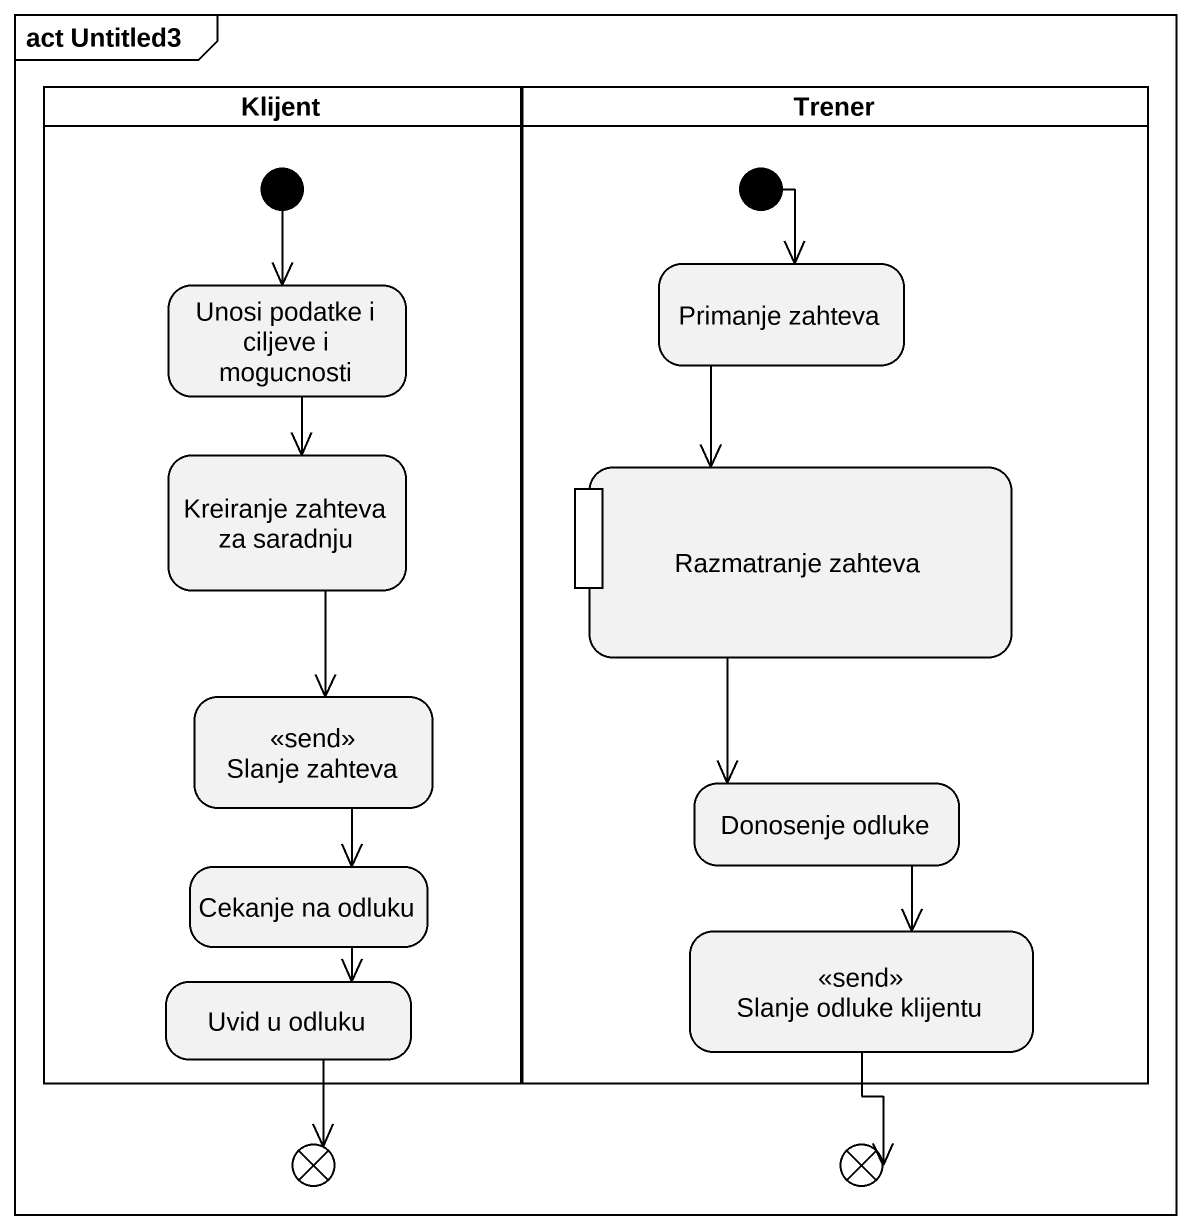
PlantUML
@startuml
mainframe act Untitled3
hide empty description
state Klijent <<partition>> {
  state "Unosi podatke i ciljeve i mogucnosti" as Unosi_podatke_i_ciljeve_i
  state "Kreiranje zahteva za saradnju" as Kreiranje_zahteva_za
  state "Slanje zahteva" as Slanje_zahteva <<send>>
  state "Cekanje na odluku" as Cekanje_na_odluku
  state "Uvid u odluku" as Uvid_u_odluku
  [*] --> Unosi_podatke_i_ciljeve_i
}
state Trener <<partition>> {
  state "Primanje zahteva" as Primanje_zahteva
  state "Razmatranje zahteva" as Razmatranje_zahteva {
    state pin1 <<inputPin>>
  }
  state "Donosenje odluke" as Donosenje_odluke
  state "Slanje odluke klijentu" as Slanje_odluke_klijentu <<send>>
  [*] --> Primanje_zahteva
}
state flowfinal1 <<end>>
state flowfinal2 <<end>>
Unosi_podatke_i_ciljeve_i --> Kreiranje_zahteva_za
Primanje_zahteva --> Razmatranje_zahteva
Kreiranje_zahteva_za --> Slanje_zahteva
Razmatranje_zahteva --> Donosenje_odluke
Slanje_zahteva --> Cekanje_na_odluku
Cekanje_na_odluku --> Uvid_u_odluku
Donosenje_odluke --> Slanje_odluke_klijentu
Slanje_odluke_klijentu --> flowfinal2
Uvid_u_odluku --> flowfinal1
@enduml
